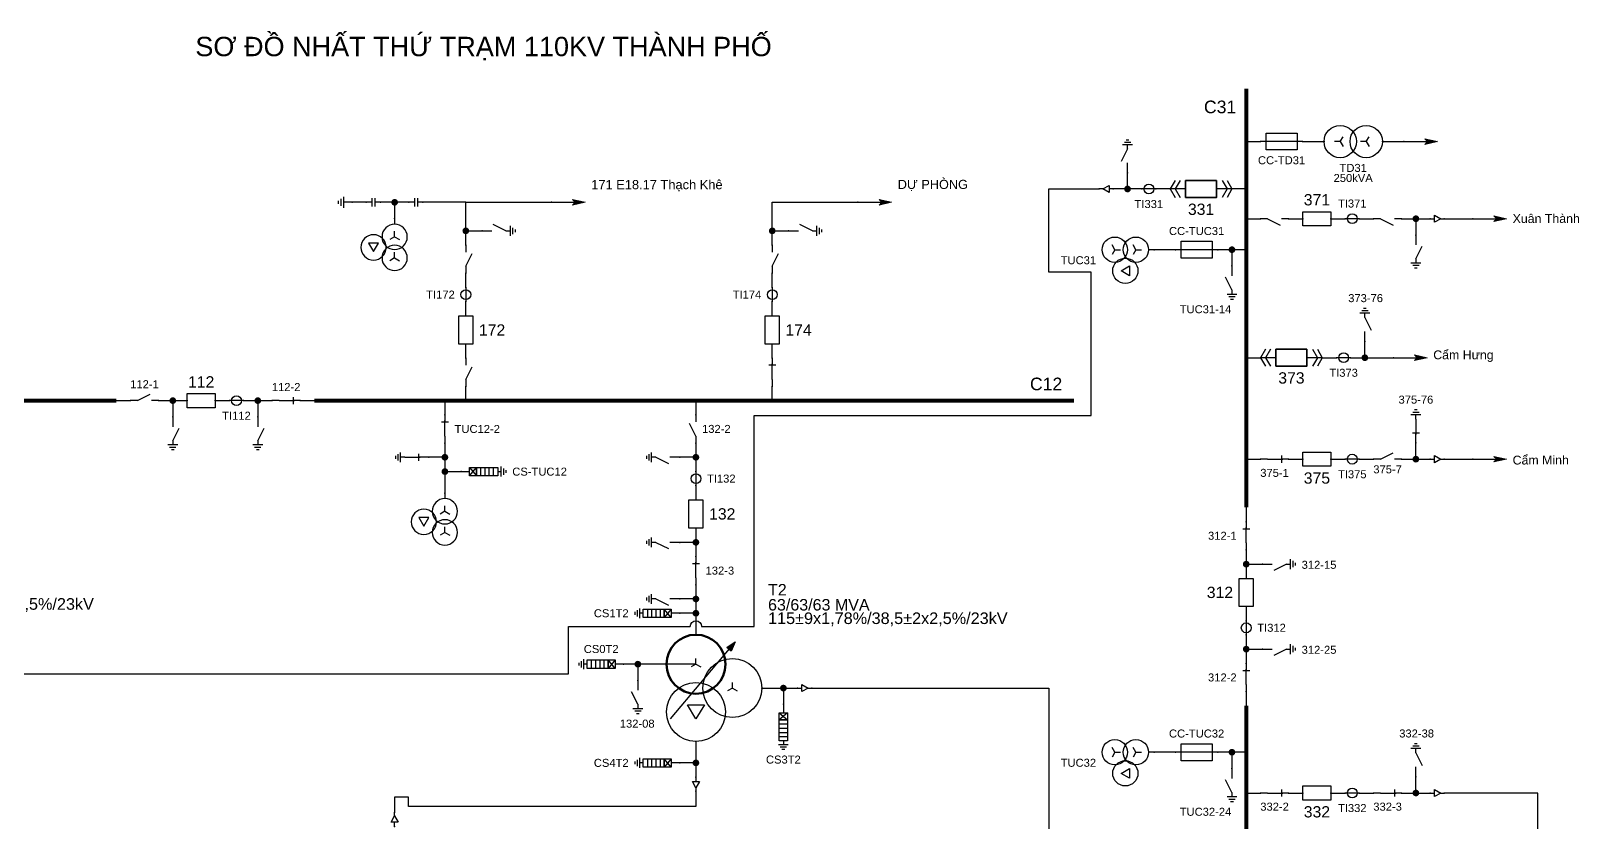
# Model space of a CAD drawing. Header units: millimetres. Extents: x -385 to 411, y 8 to 290.
# Drawn here: x 135.3 to 410.9, y 149.2 to 289.9 of the extents above; entities that cross this region are included whole.
import ezdxf

# ---------------------------------------------------------------- set-up
doc = ezdxf.new("R2010")
doc.units = ezdxf.units.MM
for name, color, linetype, lineweight in [('BUSBAR_110KV', 1, 'Continuous', 50), ('BUSBAR_35KV', 30, 'Continuous', 50), ('GROUND', 3, 'Continuous', 25), ('HV_110KV', 1, 'Continuous', 25), ('MV_22KV', 5, 'Continuous', 25), ('MV_35KV', 30, 'Continuous', 25), ('SLD_OTHER', 7, 'Continuous', 25)]:
    doc.layers.add(name, color=color, linetype=linetype, lineweight=lineweight)
doc.layers.add('SYM_PORTS', color=8, linetype='Continuous', plot=False)
doc.layers.add('TEXT', color=7, linetype='Continuous')
doc.styles.add('SLD_TEXT', font='arial.ttf')

# ---------------------------------------------------------------- blocks, each defined once
blk = doc.blocks.new('SYM_DISCONNECTOR_OPEN')
at = {"lineweight": 25}
for points in [[(0, -1.25), (-1.125, 1)], [(0, 2.5), (0, 1.25)], [(0, -1.25), (0, -2.5)]]:
    blk.add_lwpolyline(points, dxfattribs=at)
at = {"layer": 'SYM_PORTS'}
for p in [(0, 2.5), (0, -2.5)]:
    blk.add_point(p, dxfattribs=at)
blk.add_attdef('DEVICE_CODE', (1, -0.5), '', height=2)
blk = doc.blocks.new('SYM_EARTHING_SWITCH_OPEN')
at = {"lineweight": 25}
for points in [[(0, 3), (0, 1.25)], [(0, -1.25), (-1.125, 1)], [(-0.875, -2), (0.875, -2)], [(-0.5625, -2.4375), (0.5625, -2.4375)], [(0, -1.25), (0, -2)], [(-0.25, -2.875), (0.25, -2.875)]]:
    blk.add_lwpolyline(points, dxfattribs=at)
at = {"layer": 'SYM_PORTS'}
blk.add_point((0, 3), dxfattribs=at)
blk.add_attdef('DEVICE_CODE', (1.875, 0), '', height=2)
blk = doc.blocks.new('SYM_CIRCUIT_BREAKER')
at = {"lineweight": 25}
blk.add_lwpolyline([(-1.25, 2.5), (1.25, 2.5), (1.25, -2.5), (-1.25, -2.5)], close=True, dxfattribs=at)
at = {"layer": 'SYM_PORTS'}
for p in [(0, 2.5), (0, -2.5)]:
    blk.add_point(p, dxfattribs=at)
blk.add_attdef('DEVICE_CODE', (2.25, -0.5), '', height=2)
at = {"flags": 1}
blk.add_attdef('RATING', (2.25, -3.5), '', height=2, dxfattribs=at)
blk = doc.blocks.new('SYM_CURRENT_TRANSFORMER')
at = {"lineweight": 25}
blk.add_lwpolyline([(0, 1.25), (0, -1.25)], dxfattribs=at)
blk.add_circle((0, 0), 0.875, dxfattribs=at)
at = {"layer": 'SYM_PORTS'}
for p in [(0, 1.25), (0, -1.25)]:
    blk.add_point(p, dxfattribs=at)
blk.add_attdef('DEVICE_CODE', (1.875, -1.75), '', height=2)
at = {"flags": 1}
blk.add_attdef('RATIO', (1.875, -4.75), '', height=2, dxfattribs=at)
blk = doc.blocks.new('SYM_DISCONNECTOR_CLOSED')
at = {"lineweight": 25}
for points in [[(-0.625, 1.25), (0.625, 1.25)], [(0, 2.5), (0, 1.25)], [(0, -1.25), (0, 1.5)], [(0, -1.25), (0, -2.5)]]:
    blk.add_lwpolyline(points, dxfattribs=at)
at = {"layer": 'SYM_PORTS'}
for p in [(0, 2.5), (0, -2.5)]:
    blk.add_point(p, dxfattribs=at)
blk.add_attdef('DEVICE_CODE', (1.625, -0.5), '', height=2)
blk = doc.blocks.new('SYM_COUPLING_CAPACITOR')
at = {"lineweight": 25}
for points in [[(-0.75, 0.25), (0.75, 0.25)], [(0, 1.25), (0, 0.25)], [(-0.75, -0.25), (0.75, -0.25)], [(0, -0.25), (0, -1.25)]]:
    blk.add_lwpolyline(points, dxfattribs=at)
at = {"layer": 'SYM_PORTS'}
for p in [(0, 1.25), (0, -1.25)]:
    blk.add_point(p, dxfattribs=at)
blk.add_attdef('DEVICE_CODE', (1.75, -1.75), '', height=2)
blk = doc.blocks.new('SYM_VOLTAGE_TRANSFORMER')
at = {"lineweight": 25}
for points in [[(0, 4.625), (0, 3.625)], [(0, 1.375), (-0.8625, 0.875)], [(0, 1.375), (0, 2.375)], [(0, 1.375), (0.8625, 0.875)], [(0, -2.375), (-0.8625, -2.875)], [(0, -2.375), (0, -1.375)], [(0, -2.375), (0.8625, -2.875)]]:
    blk.add_lwpolyline(points, dxfattribs=at)
blk.add_lwpolyline([(2.875, 0.25), (4.625, 0.25), (3.75, -1.25)], close=True, dxfattribs=at)
for centre in [(0, 1.375), (3.75, -0.5), (0, -2.375)]:
    blk.add_circle(centre, 2.25, dxfattribs=at)
at = {"layer": 'SYM_PORTS'}
blk.add_point((0, 4.625), dxfattribs=at)
blk.add_attdef('DEVICE_CODE', (7, 1.625), '', height=2)
at = {"flags": 1}
blk.add_attdef('RATIO', (7, -1.375), '', height=2, dxfattribs=at)
blk = doc.blocks.new('SYM_GROUND_SYMBOL')
at = {"lineweight": 25}
for points in [[(0, 1.25), (0, -0.25)], [(-1, -0.25), (1, -0.25)], [(-0.625, -0.75), (0.625, -0.75)], [(-0.25, -1.25), (0.25, -1.25)]]:
    blk.add_lwpolyline(points, dxfattribs=at)
at = {"layer": 'SYM_PORTS'}
blk.add_point((0, 1.25), dxfattribs=at)
blk = doc.blocks.new('SYM_LINE_FEEDER_ARROW')
blk.add_hatch(color=7).paths.add_polyline_path([(0, -3), (-0.5, -0.75), (0, -1.25), (0.5, -0.75)])
at = {"lineweight": 25}
blk.add_lwpolyline([(0, 3), (0, -1.25)], dxfattribs=at)
blk.add_lwpolyline([(0, -3), (-0.5, -0.75), (0, -1.25), (0.5, -0.75)], close=True, dxfattribs=at)
at = {"layer": 'SYM_PORTS'}
blk.add_point((0, 3), dxfattribs=at)
blk.add_attdef('LINE_NAME', (1.5, 0), '', height=2)
blk = doc.blocks.new('SYM_EARTHING_SWITCH_CLOSED')
at = {"lineweight": 25}
for points in [[(0, 3), (0, 1.25)], [(-0.625, 1.25), (0.625, 1.25)], [(0, -1.25), (0, 1.5)], [(-0.875, -2), (0.875, -2)], [(-0.5625, -2.4375), (0.5625, -2.4375)], [(0, -1.25), (0, -2)], [(-0.25, -2.875), (0.25, -2.875)]]:
    blk.add_lwpolyline(points, dxfattribs=at)
at = {"layer": 'SYM_PORTS'}
blk.add_point((0, 3), dxfattribs=at)
blk.add_attdef('DEVICE_CODE', (1.875, 0), '', height=2)
blk = doc.blocks.new('SYM_SURGE_ARRESTER')
at = {"lineweight": 25}
for points in [[(0, 4), (0, 2.5)], [(-0.75, 2.5), (0.75, 1.25)], [(0.75, 2.5), (-0.75, 1.25)], [(-0.75, 0.5), (0.75, 0.5)], [(-0.75, -0.25), (0.75, -0.25)], [(-0.75, -1), (0.75, -1)], [(-0.75, -1.75), (0.75, -1.75)], [(0, -2.5), (0, -3.125)], [(-0.875, -3.125), (0.875, -3.125)], [(-0.5625, -3.5625), (0.5625, -3.5625)], [(-0.25, -4), (0.25, -4)]]:
    blk.add_lwpolyline(points, dxfattribs=at)
for points in [[(-0.75, 2.5), (0.75, 2.5), (0.75, 1.25), (-0.75, 1.25)], [(-0.75, 1.25), (0.75, 1.25), (0.75, -2.5), (-0.75, -2.5)]]:
    blk.add_lwpolyline(points, close=True, dxfattribs=at)
at = {"layer": 'SYM_PORTS'}
blk.add_point((0, 4), dxfattribs=at)
blk.add_attdef('DEVICE_CODE', (1.875, 1), '', height=2)
blk = doc.blocks.new('SYM_TRANSFORMER_3W')
blk.add_hatch(color=7).paths.add_polyline_path([(3.75, 8.25), (3.0125, 6.575), (2.2375, 7.225)])
at = {"lineweight": 25}
for points in [[(-7.75, -5.5), (3.0125, 7.35)], [(-3.25, 4.25), (-8.5, 4.25)], [(-3.25, 4.25), (-4.1125, 3.75)], [(-3.25, 4.25), (-3.25, 5.25)], [(-3.25, 4.25), (-2.3875, 3.75)], [(3.25, 0), (2.3875, -0.5)], [(3.25, 0), (3.25, 1)], [(3.25, 0), (4.1125, -0.5)]]:
    blk.add_lwpolyline(points, dxfattribs=at)
for points in [[(3.75, 8.25), (3.0125, 6.575), (2.2375, 7.225)], [(-4.75, -3), (-1.75, -3), (-3.25, -5.5)]]:
    blk.add_lwpolyline(points, close=True, dxfattribs=at)
at = {"lineweight": 50}
blk.add_circle((-3.25, 4.25), 5.25, dxfattribs=at)
at = {"lineweight": 25}
for centre in [(3.25, 0), (-3.25, -4.25)]:
    blk.add_circle(centre, 5.25, dxfattribs=at)
at = {"layer": 'SYM_PORTS'}
for p in [(-3.25, 9.5), (-8.5, 4.25), (8.5, 0), (-3.25, -9.5)]:
    blk.add_point(p, dxfattribs=at)
blk.add_attdef('DEVICE_CODE', (9.5, 6.5), '', height=2)
at = {"flags": 1}
for tag, p in [('POWER', (9.5, 3.5)), ('VOLTAGE_RATIO', (9.5, 0.5))]:
    blk.add_attdef(tag, p, '', height=2, dxfattribs=at)
blk = doc.blocks.new('SYM_CABLE_TERMINATION')
at = {"lineweight": 25}
blk.add_lwpolyline([(-0.625, 0.5), (0.625, 0.5), (0, -0.625)], close=True, dxfattribs=at)
for points in [[(0, 1.25), (0, 0.5)], [(0, -0.625), (0, -1.25)]]:
    blk.add_lwpolyline(points, dxfattribs=at)
at = {"layer": 'SYM_PORTS'}
for p in [(0, 1.25), (0, -1.25)]:
    blk.add_point(p, dxfattribs=at)
blk = doc.blocks.new('SYM_FUSE_DISCONNECTOR')
at = {"lineweight": 25}
blk.add_lwpolyline([(0, 3.75), (0, -3.75)], dxfattribs=at)
blk.add_lwpolyline([(-1.5, 2.75), (1.5, 2.75), (1.5, -2.75), (-1.5, -2.75)], close=True, dxfattribs=at)
at = {"layer": 'SYM_PORTS'}
for p in [(0, 3.75), (0, -3.75)]:
    blk.add_point(p, dxfattribs=at)
blk.add_attdef('DEVICE_CODE', (2.5, 0.75), '', height=2)
at = {"flags": 1}
blk.add_attdef('RATING', (2.5, -2.25), '', height=2, dxfattribs=at)
blk = doc.blocks.new('SYM_TRANSFORMER_2W')
at = {"lineweight": 25}
for points in [[(0, 2.3125), (0, 3.3125)], [(0, 2.3125), (-0.8625, 1.8125)], [(0, 2.3125), (0.8625, 1.8125)], [(0, -2.3125), (-0.8625, -2.8125)], [(0, -2.3125), (0, -1.3125)], [(0, -2.3125), (0.8625, -2.8125)]]:
    blk.add_lwpolyline(points, dxfattribs=at)
for centre in [(0, 2.3125), (0, -2.3125)]:
    blk.add_circle(centre, 2.875, dxfattribs=at)
at = {"layer": 'SYM_PORTS'}
for p in [(0, 5.1875), (0, -5.1875)]:
    blk.add_point(p, dxfattribs=at)
blk.add_attdef('DEVICE_CODE', (3.875, 2.1875), '', height=2)
at = {"flags": 1}
for tag, p in [('POWER', (3.875, -0.8125)), ('VOLTAGE_RATIO', (3.875, -3.8125))]:
    blk.add_attdef(tag, p, '', height=2, dxfattribs=at)
blk = doc.blocks.new('SYM_DRAWOUT_BREAKER')
at = {"lineweight": 25}
for points in [[(-1.5, 4.625), (0, 5.5), (1.5, 4.625)], [(-1.5, 3.75), (0, 4.625), (1.5, 3.75)], [(0, 5.5), (0, 2.75)], [(0, -2.75), (0, -5.5)], [(-1.5, -3.75), (0, -4.625), (1.5, -3.75)], [(-1.5, -4.625), (0, -5.5), (1.5, -4.625)]]:
    blk.add_lwpolyline(points, dxfattribs=at)
at = {"lineweight": 35}
blk.add_lwpolyline([(-1.5, 2.75), (1.5, 2.75), (1.5, -2.75), (-1.5, -2.75)], close=True, dxfattribs=at)
at = {"layer": 'SYM_PORTS'}
for p in [(0, 5.5), (0, -5.5)]:
    blk.add_point(p, dxfattribs=at)
blk.add_attdef('DEVICE_CODE', (2.5, 2.5), '', height=2)
at = {"flags": 1}
blk.add_attdef('RATING', (2.5, -0.5), '', height=2, dxfattribs=at)

msp = doc.modelspace()

# ---------------------------------------------------------------- hatches: boundary and pattern name
at = {"layer": 'HV_110KV'}
h = msp.add_hatch(color=7, dxfattribs=at)
edge = h.paths.add_edge_path()
edge.add_arc((200.03, 259.45), 0.6, 0, 360)
h = msp.add_hatch(color=7, dxfattribs=at)
edge = h.paths.add_edge_path()
edge.add_arc((212.7, 254.37), 0.6, 0, 360)
h = msp.add_hatch(color=7, dxfattribs=at)
edge = h.paths.add_edge_path()
edge.add_arc((267.25, 254.37), 0.6, 0, 360)
h = msp.add_hatch(color=7, dxfattribs=at)
edge = h.paths.add_edge_path()
edge.add_arc((160.54, 224.16), 0.6, 0, 360)
h = msp.add_hatch(color=7, dxfattribs=at)
edge = h.paths.add_edge_path()
edge.add_arc((175.67, 224.16), 0.6, 0, 360)
h = msp.add_hatch(color=7, dxfattribs=at)
edge = h.paths.add_edge_path()
edge.add_arc((208.98, 214.08), 0.6, 0, 360)
h = msp.add_hatch(color=7, dxfattribs=at)
edge = h.paths.add_edge_path()
edge.add_arc((253.66, 214.08), 0.6, 0, 360)
h = msp.add_hatch(color=7, dxfattribs=at)
edge = h.paths.add_edge_path()
edge.add_arc((208.98, 211.54), 0.6, 0, 360)
h = msp.add_hatch(color=7, dxfattribs=at)
edge = h.paths.add_edge_path()
edge.add_arc((253.66, 198.95), 0.6, 0, 360)
h = msp.add_hatch(color=7, dxfattribs=at)
edge = h.paths.add_edge_path()
edge.add_arc((253.66, 188.87), 0.6, 0, 360)
h = msp.add_hatch(color=7, dxfattribs=at)
edge = h.paths.add_edge_path()
edge.add_arc((253.66, 186.33), 0.6, 0, 360)
h = msp.add_hatch(color=7, dxfattribs=at)
edge = h.paths.add_edge_path()
edge.add_arc((243.33, 177.27), 0.6, 0, 360)
at = {"layer": 'MV_22KV'}
h = msp.add_hatch(color=7, dxfattribs=at)
edge = h.paths.add_edge_path()
edge.add_arc((253.66, 159.71), 0.6, 0, 360)
at = {"layer": 'MV_35KV'}
h = msp.add_hatch(color=7, dxfattribs=at)
edge = h.paths.add_edge_path()
edge.add_arc((330.49, 261.82), 0.6, 0, 360)
h = msp.add_hatch(color=7, dxfattribs=at)
edge = h.paths.add_edge_path()
edge.add_arc((381.82, 256.53), 0.6, 0, 360)
h = msp.add_hatch(color=7, dxfattribs=at)
edge = h.paths.add_edge_path()
edge.add_arc((349.08, 251.02), 0.6, 0, 360)
h = msp.add_hatch(color=7, dxfattribs=at)
edge = h.paths.add_edge_path()
edge.add_arc((372.74, 231.8), 0.6, 0, 360)
h = msp.add_hatch(color=7, dxfattribs=at)
edge = h.paths.add_edge_path()
edge.add_arc((381.82, 213.75), 0.6, 0, 360)
h = msp.add_hatch(color=7, dxfattribs=at)
edge = h.paths.add_edge_path()
edge.add_arc((351.62, 195.07), 0.6, 0, 360)
h = msp.add_hatch(color=7, dxfattribs=at)
edge = h.paths.add_edge_path()
edge.add_arc((351.62, 179.95), 0.6, 0, 360)
h = msp.add_hatch(color=7, dxfattribs=at)
edge = h.paths.add_edge_path()
edge.add_arc((269.23, 173.02), 0.6, 0, 360)
h = msp.add_hatch(color=7, dxfattribs=at)
edge = h.paths.add_edge_path()
edge.add_arc((349.08, 161.6), 0.6, 0, 360)
h = msp.add_hatch(color=7, dxfattribs=at)
edge = h.paths.add_edge_path()
edge.add_arc((381.82, 154.35), 0.6, 0, 360)

# ---------------------------------------------------------------- linework, layer by layer
at = {"layer": 'BUSBAR_110KV', "const_width": 0.692}
for points in [[(29.28, 224.16), (150.46, 224.16)], [(185.75, 224.16), (320.96, 224.16)]]:
    msp.add_lwpolyline(points, dxfattribs=at)
at = {"layer": 'BUSBAR_35KV', "const_width": 0.692}
for points in [[(351.62, 279.66), (351.62, 205.15)], [(351.62, 169.87), (351.62, 87.17)]]:
    msp.add_lwpolyline(points, dxfattribs=at)
at = {"layer": 'GROUND'}
msp.add_lwpolyline([(194.99, 259.45), (192.45, 259.45)], dxfattribs=at)
at = {"layer": 'HV_110KV'}
for points in [[(200.03, 259.45), (197.49, 259.45)], [(202.57, 259.45), (200.03, 259.45)], [(200.03, 259.45), (200.03, 256.55)], [(212.7, 259.45), (205.07, 259.45)], [(212.7, 254.37), (212.7, 259.45)], [(212.7, 259.45), (227.94, 259.45)], [(267.25, 254.37), (267.25, 259.45), (282.5, 259.45)], [(212.7, 251.82), (212.7, 254.37)], [(212.7, 254.37), (215.59, 254.37)], [(267.25, 251.82), (267.25, 254.37)], [(267.25, 254.37), (270.15, 254.37)], [(212.7, 244.28), (212.7, 246.82)], [(267.25, 244.28), (267.25, 246.82)], [(212.7, 239.24), (212.7, 241.78)], [(267.25, 239.24), (267.25, 241.78)], [(212.7, 231.7), (212.7, 234.24)], [(267.25, 231.7), (267.25, 234.24)], [(212.7, 224.16), (212.7, 226.7)], [(267.25, 224.16), (267.25, 226.7)], [(150.46, 224.16), (153, 224.16)], [(158, 224.16), (160.54, 224.16)], [(160.54, 224.16), (160.54, 221.27)], [(160.54, 224.16), (163.09, 224.16)], [(168.09, 224.16), (170.63, 224.16)], [(173.13, 224.16), (175.67, 224.16)], [(175.67, 224.16), (175.67, 221.27)], [(175.67, 224.16), (178.21, 224.16)], [(183.21, 224.16), (185.75, 224.16)], [(208.98, 224.16), (208.98, 221.62)], [(253.66, 224.16), (253.66, 221.62)], [(208.98, 216.62), (208.98, 214.08)], [(253.66, 216.62), (253.66, 214.08)], [(208.98, 214.08), (206.09, 214.08)], [(208.98, 214.08), (208.98, 211.54)], [(253.66, 214.08), (250.77, 214.08)], [(253.66, 214.08), (253.66, 211.54)], [(208.98, 211.54), (211.88, 211.54)], [(208.98, 211.54), (208.98, 207.73)], [(253.66, 209.04), (253.66, 206.5)], [(253.66, 201.5), (253.66, 198.95)], [(253.66, 198.95), (250.77, 198.95)], [(253.66, 198.95), (253.66, 196.41)], [(253.66, 191.41), (253.66, 188.87)], [(253.66, 188.87), (250.77, 188.87)], [(253.66, 188.87), (253.66, 186.33)], [(253.66, 186.33), (250.77, 186.33)], [(253.66, 186.33), (253.66, 182.52)], [(243.33, 177.27), (240.79, 177.27)], [(248.41, 177.27), (243.33, 177.27)], [(243.33, 177.27), (243.33, 174.38)]]:
    msp.add_lwpolyline(points, dxfattribs=at)
at = {"layer": 'MV_22KV'}
for points in [[(253.66, 163.52), (253.66, 159.71)], [(253.66, 159.71), (250.77, 159.71)], [(253.66, 159.71), (253.66, 157.17)], [(253.66, 154.67), (253.66, 151.97), (202.5, 151.97), (202.5, 153.61), (200.01, 153.61), (200.01, 150.91)]]:
    msp.add_lwpolyline(points, dxfattribs=at)
at = {"layer": 'MV_35KV'}
for points in [[(351.62, 270.26), (354.16, 270.26)], [(361.66, 270.26), (365.47, 270.26)], [(330.49, 261.82), (330.49, 264.71)], [(330.49, 261.82), (327.95, 261.82)], [(333.04, 261.82), (330.49, 261.82)], [(338.08, 261.82), (335.54, 261.82)], [(351.62, 261.82), (349.08, 261.82)], [(351.62, 256.53), (354.16, 256.53)], [(359.16, 256.53), (361.7, 256.53)], [(366.7, 256.53), (369.24, 256.53)], [(371.74, 256.53), (374.28, 256.53)], [(379.28, 256.53), (381.82, 256.53)], [(381.82, 256.53), (381.82, 253.63)], [(381.82, 256.53), (384.36, 256.53)], [(386.86, 256.53), (391.95, 256.53)], [(339.04, 251.02), (335.22, 251.02)], [(349.08, 251.02), (346.54, 251.02)], [(351.62, 251.02), (349.08, 251.02)], [(349.08, 251.02), (349.08, 248.12)], [(372.74, 231.8), (372.74, 234.7)], [(351.62, 231.8), (354.16, 231.8)], [(365.16, 231.8), (367.7, 231.8)], [(370.2, 231.8), (372.74, 231.8)], [(372.74, 231.8), (377.82, 231.8)], [(381.82, 213.75), (381.82, 216.64)], [(351.62, 213.75), (354.16, 213.75)], [(359.16, 213.75), (361.7, 213.75)], [(366.7, 213.75), (369.24, 213.75)], [(371.74, 213.75), (374.28, 213.75)], [(379.28, 213.75), (381.82, 213.75)], [(381.82, 213.75), (384.36, 213.75)], [(386.86, 213.75), (391.95, 213.75)], [(351.62, 205.15), (351.62, 202.61)], [(351.62, 197.61), (351.62, 195.07)], [(351.62, 195.07), (354.51, 195.07)], [(351.62, 195.07), (351.62, 192.53)], [(351.62, 187.53), (351.62, 184.99)], [(351.62, 182.49), (351.62, 179.95)], [(351.62, 179.95), (354.51, 179.95)], [(351.62, 179.95), (351.62, 177.41)], [(265.41, 173.02), (269.23, 173.02)], [(269.23, 173.02), (269.23, 170.13)], [(269.23, 173.02), (271.77, 173.02)], [(274.27, 173.02), (276.97, 173.02), (316.5, 173.02), (316.5, 85), (403.5, 85), (403.5, 154.35), (389.56, 154.35), (386.86, 154.35)], [(351.62, 172.41), (351.62, 169.87)], [(339.04, 161.6), (335.22, 161.6)], [(349.08, 161.6), (346.54, 161.6)], [(351.62, 161.6), (349.08, 161.6)], [(349.08, 161.6), (349.08, 158.71)], [(381.82, 154.35), (381.82, 157.25)], [(351.62, 154.35), (354.16, 154.35)], [(359.16, 154.35), (361.7, 154.35)], [(366.7, 154.35), (369.24, 154.35)], [(371.74, 154.35), (374.28, 154.35)], [(379.28, 154.35), (381.82, 154.35)], [(381.82, 154.35), (384.36, 154.35)]]:
    msp.add_lwpolyline(points, dxfattribs=at)
msp.add_lwpolyline([(107.8, 175.56), (110.5, 175.56), (231, 175.56), (231, 184), (252.66, 184, -1), (254.66, 184), (264, 184), (264, 221.5), (324, 221.5), (324, 247), (316.5, 247), (316.5, 261.82), (322.75, 261.82), (325.45, 261.82)], format="xyb", dxfattribs=at)
at = {"layer": 'SLD_OTHER'}
msp.add_lwpolyline([(375.85, 270.26), (379.66, 270.26)], dxfattribs=at)

# ---------------------------------------------------------------- block references
at = {"layer": 'GROUND', "rotation": 270}
msp.add_blockref('SYM_GROUND_SYMBOL', (191.2, 259.45), dxfattribs=at)
at = {"layer": 'HV_110KV'}
for name, p, rotation in [('SYM_COUPLING_CAPACITOR', (196.24, 259.45), 270), ('SYM_COUPLING_CAPACITOR', (203.82, 259.45), 270), ('SYM_LINE_FEEDER_ARROW', (230.94, 259.45), 90), ('SYM_LINE_FEEDER_ARROW', (285.5, 259.45), 90)]:
    msp.add_blockref(name, p, dxfattribs=dict(at, rotation=rotation))
at = {"layer": 'HV_110KV', "xscale": -1}
for name, p in [('SYM_VOLTAGE_TRANSFORMER', (200.03, 251.93)), ('SYM_DISCONNECTOR_OPEN', (267.25, 249.32)), ('SYM_DISCONNECTOR_OPEN', (212.7, 249.32)), ('SYM_DISCONNECTOR_CLOSED', (267.25, 229.2)), ('SYM_DISCONNECTOR_OPEN', (212.7, 229.2)), ('SYM_EARTHING_SWITCH_OPEN', (175.67, 218.27)), ('SYM_EARTHING_SWITCH_OPEN', (160.54, 218.27)), ('SYM_VOLTAGE_TRANSFORMER', (208.98, 203.1))]:
    msp.add_blockref(name, p, dxfattribs=at)
for name, p, rotation in [('SYM_EARTHING_SWITCH_OPEN', (273.15, 254.37), 90), ('SYM_EARTHING_SWITCH_OPEN', (218.59, 254.37), 90), ('SYM_EARTHING_SWITCH_OPEN', (247.77, 214.08), 270), ('SYM_EARTHING_SWITCH_CLOSED', (203.09, 214.08), 270), ('SYM_EARTHING_SWITCH_OPEN', (247.77, 198.95), 270), ('SYM_EARTHING_SWITCH_OPEN', (247.77, 188.87), 270)]:
    msp.add_blockref(name, p, dxfattribs=dict(at, rotation=rotation))
at = {"layer": 'HV_110KV'}
ref = msp.add_blockref('SYM_CURRENT_TRANSFORMER', (212.7, 243.03), dxfattribs=at)
ref.add_attrib('DEVICE_CODE', 'TI172', (205.65, 242.32), dxfattribs={"layer": 'TEXT', "height": 1.424, "style": 'SLD_TEXT'})
ref = msp.add_blockref('SYM_CURRENT_TRANSFORMER', (267.25, 243.03), dxfattribs=at)
ref.add_attrib('DEVICE_CODE', 'TI174', (260.2, 242.32), dxfattribs={"layer": 'TEXT', "height": 1.424, "style": 'SLD_TEXT'})
ref = msp.add_blockref('SYM_CIRCUIT_BREAKER', (212.7, 236.74), dxfattribs=at)
ref.add_attrib('DEVICE_CODE', '172', (215.04, 235.73), dxfattribs={"layer": 'TEXT', "height": 2.008, "style": 'SLD_TEXT'})
ref = msp.add_blockref('SYM_CIRCUIT_BREAKER', (267.25, 236.74), dxfattribs=at)
ref.add_attrib('DEVICE_CODE', '174', (269.59, 235.73), dxfattribs={"layer": 'TEXT', "height": 2.008, "style": 'SLD_TEXT'})
ref = msp.add_blockref('SYM_DISCONNECTOR_OPEN', (155.5, 224.16), dxfattribs=dict(at, rotation=270))
ref.add_attrib('DEVICE_CODE', '112-1', (152.96, 226.37), dxfattribs={"layer": 'TEXT', "height": 1.424, "style": 'SLD_TEXT'})
ref = msp.add_blockref('SYM_CIRCUIT_BREAKER', (165.59, 224.16), dxfattribs=dict(at, rotation=270))
ref.add_attrib('DEVICE_CODE', '112', (163.25, 226.5), dxfattribs={"layer": 'TEXT', "height": 2.008, "style": 'SLD_TEXT'})
ref = msp.add_blockref('SYM_DISCONNECTOR_CLOSED', (180.71, 224.16), dxfattribs=dict(at, rotation=270))
ref.add_attrib('DEVICE_CODE', '112-2', (178.17, 225.87), dxfattribs={"layer": 'TEXT', "height": 1.424, "style": 'SLD_TEXT'})
ref = msp.add_blockref('SYM_CURRENT_TRANSFORMER', (171.88, 224.16), dxfattribs=dict(at, rotation=270))
ref.add_attrib('DEVICE_CODE', 'TI112', (169.33, 220.77), dxfattribs={"layer": 'TEXT', "height": 1.424, "style": 'SLD_TEXT'})
ref = msp.add_blockref('SYM_DISCONNECTOR_CLOSED', (208.98, 219.12), dxfattribs=at)
ref.add_attrib('DEVICE_CODE', 'TUC12-2', (210.7, 218.41), dxfattribs={"layer": 'TEXT', "height": 1.424, "style": 'SLD_TEXT'})
ref = msp.add_blockref('SYM_DISCONNECTOR_OPEN', (253.66, 219.12), dxfattribs=at)
ref.add_attrib('DEVICE_CODE', '132-2', (254.75, 218.42), dxfattribs={"layer": 'TEXT', "height": 1.424, "style": 'SLD_TEXT'})
ref = msp.add_blockref('SYM_SURGE_ARRESTER', (215.88, 211.54), dxfattribs=dict(at, rotation=90))
ref.add_attrib('DEVICE_CODE', 'CS-TUC12', (220.97, 210.82), dxfattribs={"layer": 'TEXT', "height": 1.424, "style": 'SLD_TEXT'})
ref = msp.add_blockref('SYM_CURRENT_TRANSFORMER', (253.66, 210.29), dxfattribs=at)
ref.add_attrib('DEVICE_CODE', 'TI132', (255.63, 209.58), dxfattribs={"layer": 'TEXT', "height": 1.424, "style": 'SLD_TEXT'})
ref = msp.add_blockref('SYM_CIRCUIT_BREAKER', (253.66, 204), dxfattribs=at)
ref.add_attrib('DEVICE_CODE', '132', (256, 203.01), dxfattribs={"layer": 'TEXT', "height": 2.01, "style": 'SLD_TEXT'})
ref = msp.add_blockref('SYM_DISCONNECTOR_CLOSED', (253.66, 193.91), dxfattribs=at)
ref.add_attrib('DEVICE_CODE', '132-3', (255.38, 193.21), dxfattribs={"layer": 'TEXT', "height": 1.424, "style": 'SLD_TEXT'})
ref = msp.add_blockref('SYM_TRANSFORMER_3W', (256.91, 173.02), dxfattribs=at)
ref.add_attrib('DEVICE_CODE', 'T2', (266.5, 189.5), dxfattribs={"layer": 'TEXT', "height": 2.034, "style": 'SLD_TEXT'})
ref = msp.add_blockref('SYM_SURGE_ARRESTER', (246.77, 186.33), dxfattribs=dict(at, rotation=270))
ref.add_attrib('DEVICE_CODE', 'CS1T2', (235.49, 185.62), dxfattribs={"layer": 'TEXT', "height": 1.424, "style": 'SLD_TEXT'})
ref = msp.add_blockref('SYM_SURGE_ARRESTER', (236.79, 177.27), dxfattribs=dict(at, rotation=270))
ref.add_attrib('DEVICE_CODE', 'CS0T2', (233.7, 179.26), dxfattribs={"layer": 'TEXT', "height": 1.424, "style": 'SLD_TEXT'})
ref = msp.add_blockref('SYM_EARTHING_SWITCH_OPEN', (243.33, 171.38), dxfattribs=at)
ref.add_attrib('DEVICE_CODE', '132-08', (240.11, 165.98), dxfattribs={"layer": 'TEXT', "height": 1.424, "style": 'SLD_TEXT'})
at = {"layer": 'MV_22KV'}
ref = msp.add_blockref('SYM_SURGE_ARRESTER', (246.77, 159.71), dxfattribs=dict(at, rotation=270))
ref.add_attrib('DEVICE_CODE', 'CS4T2', (235.49, 159), dxfattribs={"layer": 'TEXT', "height": 1.424, "style": 'SLD_TEXT'})
msp.add_blockref('SYM_CABLE_TERMINATION', (253.66, 155.92), dxfattribs=at)
at = {"layer": 'MV_22KV', "rotation": 180}
msp.add_blockref('SYM_CABLE_TERMINATION', (200.01, 149.66), dxfattribs=at)
at = {"layer": 'MV_35KV', "xscale": -1}
for name, p, rotation in [('SYM_EARTHING_SWITCH_OPEN', (330.49, 267.71), 180), ('SYM_DISCONNECTOR_OPEN', (376.78, 256.53), 270), ('SYM_DISCONNECTOR_OPEN', (356.66, 256.53), 270)]:
    msp.add_blockref(name, p, dxfattribs=dict(at, rotation=rotation))
at = {"layer": 'MV_35KV'}
ref = msp.add_blockref('SYM_TRANSFORMER_2W', (370.66, 270.26), dxfattribs=dict(at, rotation=90))
ref.add_attrib('DEVICE_CODE', 'TD31', (368.23, 264.86), dxfattribs={"layer": 'TEXT', "height": 1.424, "style": 'SLD_TEXT'})
ref = msp.add_blockref('SYM_FUSE_DISCONNECTOR', (357.91, 270.26), dxfattribs=dict(at, rotation=270))
ref.add_attrib('DEVICE_CODE', 'CC-TD31', (353.71, 266.22), dxfattribs={"layer": 'TEXT', "height": 1.424, "style": 'SLD_TEXT'})
for name, p, rotation in [('SYM_CABLE_TERMINATION', (326.7, 261.82), 270), ('SYM_CABLE_TERMINATION', (385.61, 256.53), 90), ('SYM_LINE_FEEDER_ARROW', (394.95, 256.53), 90), ('SYM_LINE_FEEDER_ARROW', (380.82, 231.8), 90), ('SYM_CABLE_TERMINATION', (385.61, 213.75), 90), ('SYM_LINE_FEEDER_ARROW', (394.95, 213.75), 90), ('SYM_CABLE_TERMINATION', (273.02, 173.02), 90), ('SYM_CABLE_TERMINATION', (385.61, 154.35), 90)]:
    msp.add_blockref(name, p, dxfattribs=dict(at, rotation=rotation))
ref = msp.add_blockref('SYM_CURRENT_TRANSFORMER', (334.29, 261.82), dxfattribs=dict(at, rotation=270))
ref.add_attrib('DEVICE_CODE', 'TI331', (331.74, 258.43), dxfattribs={"layer": 'TEXT', "height": 1.424, "style": 'SLD_TEXT'})
ref = msp.add_blockref('SYM_DRAWOUT_BREAKER', (343.58, 261.82), dxfattribs=dict(at, rotation=270))
ref.add_attrib('DEVICE_CODE', '331', (341.24, 257.21), dxfattribs={"layer": 'TEXT', "height": 2.01, "style": 'SLD_TEXT'})
ref = msp.add_blockref('SYM_CIRCUIT_BREAKER', (364.2, 256.53), dxfattribs=dict(at, rotation=270))
ref.add_attrib('DEVICE_CODE', '371', (361.86, 258.9), dxfattribs={"layer": 'TEXT', "height": 2.01, "style": 'SLD_TEXT'})
ref = msp.add_blockref('SYM_CURRENT_TRANSFORMER', (370.49, 256.53), dxfattribs=dict(at, rotation=270))
ref.add_attrib('DEVICE_CODE', 'TI371', (367.95, 258.52), dxfattribs={"layer": 'TEXT', "height": 1.424, "style": 'SLD_TEXT'})
at = {"layer": 'MV_35KV', "xscale": -1}
msp.add_blockref('SYM_EARTHING_SWITCH_OPEN', (381.82, 250.63), dxfattribs=at)
at = {"layer": 'MV_35KV'}
ref = msp.add_blockref('SYM_FUSE_DISCONNECTOR', (342.79, 251.02), dxfattribs=dict(at, rotation=270))
ref.add_attrib('DEVICE_CODE', 'CC-TUC31', (337.87, 253.63), dxfattribs={"layer": 'TEXT', "height": 1.424, "style": 'SLD_TEXT'})
ref = msp.add_blockref('SYM_VOLTAGE_TRANSFORMER', (330.6, 251.02), dxfattribs=dict(at, rotation=270))
ref.add_attrib('DEVICE_CODE', 'TUC31', (318.59, 248.43), dxfattribs={"layer": 'TEXT', "height": 1.424, "style": 'SLD_TEXT'})
ref = msp.add_blockref('SYM_EARTHING_SWITCH_OPEN', (349.08, 245.12), dxfattribs=at)
ref.add_attrib('DEVICE_CODE', 'TUC31-14', (339.78, 239.71), dxfattribs={"layer": 'TEXT', "height": 1.424, "style": 'SLD_TEXT'})
ref = msp.add_blockref('SYM_EARTHING_SWITCH_OPEN', (372.74, 237.7), dxfattribs=dict(at, rotation=180))
ref.add_attrib('DEVICE_CODE', '373-76', (369.77, 241.69), dxfattribs={"layer": 'TEXT', "height": 1.424, "style": 'SLD_TEXT'})
ref = msp.add_blockref('SYM_DRAWOUT_BREAKER', (359.66, 231.8), dxfattribs=dict(at, rotation=270))
ref.add_attrib('DEVICE_CODE', '373', (357.32, 227.2), dxfattribs={"layer": 'TEXT', "height": 2.01, "style": 'SLD_TEXT'})
ref = msp.add_blockref('SYM_CURRENT_TRANSFORMER', (368.95, 231.8), dxfattribs=dict(at, rotation=270))
ref.add_attrib('DEVICE_CODE', 'TI373', (366.41, 228.41), dxfattribs={"layer": 'TEXT', "height": 1.424, "style": 'SLD_TEXT'})
ref = msp.add_blockref('SYM_EARTHING_SWITCH_CLOSED', (381.82, 219.64), dxfattribs=dict(at, rotation=180))
ref.add_attrib('DEVICE_CODE', '375-76', (378.73, 223.63), dxfattribs={"layer": 'TEXT', "height": 1.424, "style": 'SLD_TEXT'})
ref = msp.add_blockref('SYM_CIRCUIT_BREAKER', (364.2, 213.75), dxfattribs=dict(at, rotation=270))
ref.add_attrib('DEVICE_CODE', '375', (361.86, 209.39), dxfattribs={"layer": 'TEXT', "height": 2.01, "style": 'SLD_TEXT'})
ref = msp.add_blockref('SYM_DISCONNECTOR_CLOSED', (356.66, 213.75), dxfattribs=dict(at, rotation=270))
ref.add_attrib('DEVICE_CODE', '375-1', (354.12, 210.6), dxfattribs={"layer": 'TEXT', "height": 1.424, "style": 'SLD_TEXT'})
ref = msp.add_blockref('SYM_CURRENT_TRANSFORMER', (370.49, 213.75), dxfattribs=dict(at, rotation=270))
ref.add_attrib('DEVICE_CODE', 'TI375', (367.95, 210.35), dxfattribs={"layer": 'TEXT', "height": 1.424, "style": 'SLD_TEXT'})
ref = msp.add_blockref('SYM_DISCONNECTOR_OPEN', (376.78, 213.75), dxfattribs=dict(at, rotation=270))
ref.add_attrib('DEVICE_CODE', '375-7', (374.24, 211.23), dxfattribs={"layer": 'TEXT', "height": 1.424, "style": 'SLD_TEXT'})
ref = msp.add_blockref('SYM_DISCONNECTOR_CLOSED', (351.62, 200.11), dxfattribs=at)
ref.add_attrib('DEVICE_CODE', '312-1', (344.82, 199.41), dxfattribs={"layer": 'TEXT', "height": 1.424, "style": 'SLD_TEXT'})
ref = msp.add_blockref('SYM_EARTHING_SWITCH_OPEN', (357.51, 195.07), dxfattribs=dict(at, rotation=90))
ref.add_attrib('DEVICE_CODE', '312-15', (361.48, 194.24), dxfattribs={"layer": 'TEXT', "height": 1.424, "style": 'SLD_TEXT'})
ref = msp.add_blockref('SYM_CIRCUIT_BREAKER', (351.62, 190.03), dxfattribs=at)
ref.add_attrib('DEVICE_CODE', '312', (344.6, 189.04), dxfattribs={"layer": 'TEXT', "height": 2.01, "style": 'SLD_TEXT'})
ref = msp.add_blockref('SYM_CURRENT_TRANSFORMER', (351.62, 183.74), dxfattribs=at)
ref.add_attrib('DEVICE_CODE', 'TI312', (353.58, 183.04), dxfattribs={"layer": 'TEXT', "height": 1.424, "style": 'SLD_TEXT'})
ref = msp.add_blockref('SYM_EARTHING_SWITCH_OPEN', (357.51, 179.95), dxfattribs=dict(at, rotation=90))
ref.add_attrib('DEVICE_CODE', '312-25', (361.48, 179.12), dxfattribs={"layer": 'TEXT', "height": 1.424, "style": 'SLD_TEXT'})
ref = msp.add_blockref('SYM_DISCONNECTOR_CLOSED', (351.62, 174.91), dxfattribs=at)
ref.add_attrib('DEVICE_CODE', '312-2', (344.82, 174.2), dxfattribs={"layer": 'TEXT', "height": 1.424, "style": 'SLD_TEXT'})
ref = msp.add_blockref('SYM_SURGE_ARRESTER', (269.23, 166.13), dxfattribs=at)
ref.add_attrib('DEVICE_CODE', 'CS3T2', (266.13, 159.59), dxfattribs={"layer": 'TEXT', "height": 1.424, "style": 'SLD_TEXT'})
ref = msp.add_blockref('SYM_FUSE_DISCONNECTOR', (342.79, 161.6), dxfattribs=dict(at, rotation=270))
ref.add_attrib('DEVICE_CODE', 'CC-TUC32', (337.87, 164.22), dxfattribs={"layer": 'TEXT', "height": 1.424, "style": 'SLD_TEXT'})
ref = msp.add_blockref('SYM_EARTHING_SWITCH_OPEN', (381.82, 160.25), dxfattribs=dict(at, rotation=180))
ref.add_attrib('DEVICE_CODE', '332-38', (378.85, 164.23), dxfattribs={"layer": 'TEXT', "height": 1.424, "style": 'SLD_TEXT'})
ref = msp.add_blockref('SYM_VOLTAGE_TRANSFORMER', (330.6, 161.6), dxfattribs=dict(at, rotation=270))
ref.add_attrib('DEVICE_CODE', 'TUC32', (318.59, 159.02), dxfattribs={"layer": 'TEXT', "height": 1.424, "style": 'SLD_TEXT'})
ref = msp.add_blockref('SYM_EARTHING_SWITCH_OPEN', (349.08, 155.71), dxfattribs=at)
ref.add_attrib('DEVICE_CODE', 'TUC32-24', (339.78, 150.3), dxfattribs={"layer": 'TEXT', "height": 1.424, "style": 'SLD_TEXT'})
ref = msp.add_blockref('SYM_DISCONNECTOR_CLOSED', (356.66, 154.35), dxfattribs=dict(at, rotation=270))
ref.add_attrib('DEVICE_CODE', '332-2', (354.12, 151.21), dxfattribs={"layer": 'TEXT', "height": 1.424, "style": 'SLD_TEXT'})
ref = msp.add_blockref('SYM_CIRCUIT_BREAKER', (364.2, 154.35), dxfattribs=dict(at, rotation=270))
ref.add_attrib('DEVICE_CODE', '332', (361.86, 150), dxfattribs={"layer": 'TEXT', "height": 2.01, "style": 'SLD_TEXT'})
ref = msp.add_blockref('SYM_CURRENT_TRANSFORMER', (370.49, 154.35), dxfattribs=dict(at, rotation=270))
ref.add_attrib('DEVICE_CODE', 'TI332', (367.95, 150.96), dxfattribs={"layer": 'TEXT', "height": 1.424, "style": 'SLD_TEXT'})
ref = msp.add_blockref('SYM_DISCONNECTOR_CLOSED', (376.78, 154.35), dxfattribs=dict(at, rotation=270))
ref.add_attrib('DEVICE_CODE', '332-3', (374.24, 151.21), dxfattribs={"layer": 'TEXT', "height": 1.424, "style": 'SLD_TEXT'})
at = {"layer": 'SLD_OTHER', "rotation": 90}
msp.add_blockref('SYM_LINE_FEEDER_ARROW', (382.66, 270.26), dxfattribs=at)

# ---------------------------------------------------------------- texts
at = {"layer": 'TEXT', "attachment_point": 7, "style": 'SLD_TEXT'}
for s, insert, char_height in [('SƠ ĐỒ NHẤT THỨ TRẠM 110KV THÀNH PHỐ', (164.55, 284.69), 3.4446), ('C31', (344.09, 275.27), 2.247), ('250kVA', (367.17, 263.05), 1.424), ('171 E18.17 Thạch Khê', (235.03, 261.42), 1.6357), ('DỰ PHÒNG', (289.59, 261.47), 1.619), ('Xuân Thành', (399.04, 255.75), 1.572), ('Cẩm Hưng', (384.91, 231.05), 1.572), ('C12', (313.12, 225.98), 2.245), ('Cẩm Minh', (399.04, 212.78), 1.572), ('115±9x1,78%/38,5±2x2,5%/23kV', (103.85, 186.57), 2.0663), ('63/63/63 MVA', (266.5, 186.79), 2.0424), ('115±9x1,78%/38,5±2x2,5%/23kV', (266.5, 184.03), 2.0663)]:
    msp.add_mtext(s, dxfattribs=dict(at, insert=insert, char_height=char_height))

doc.saveas('drawing.dxf')
